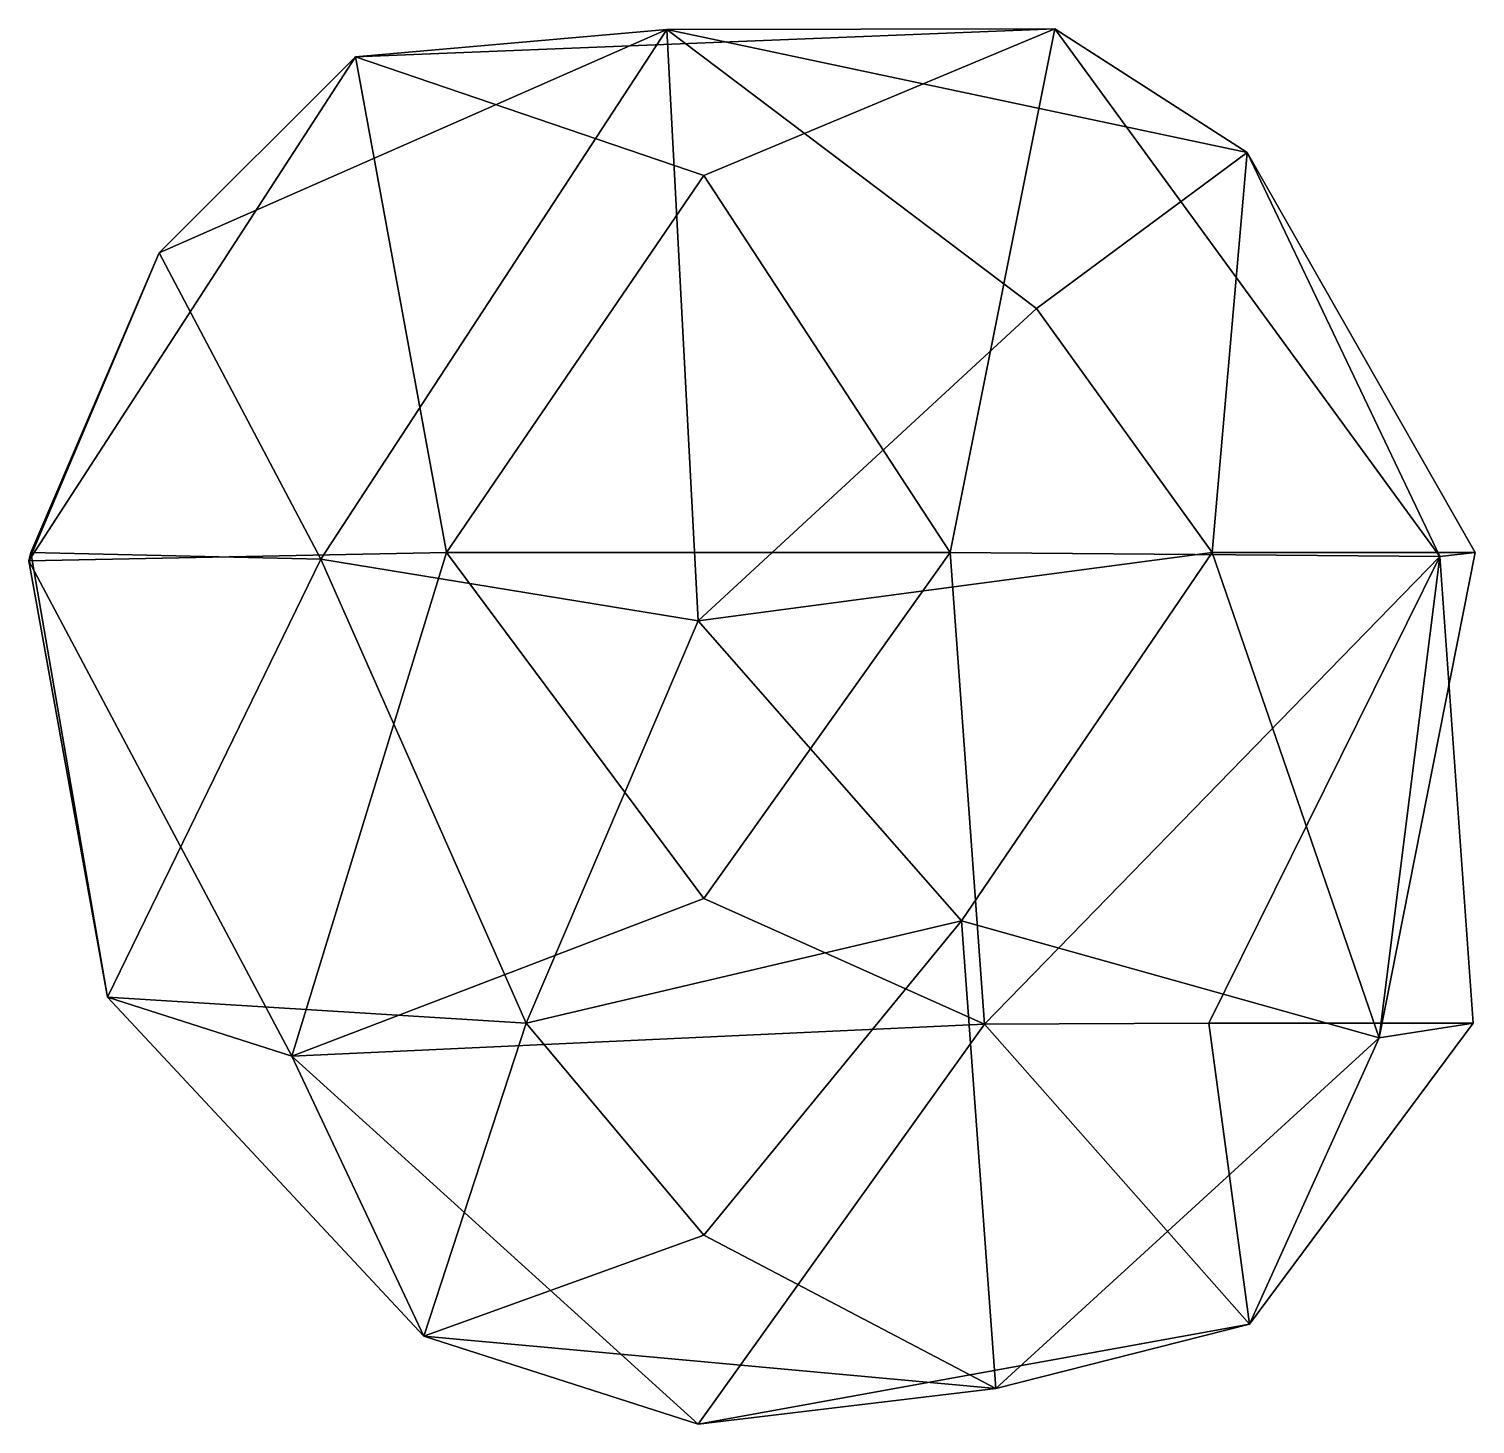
# Model space of a CAD drawing. Extents: x 290095 to 295679, y 4553756 to 4561441.
# Drawn here: x 292628.9 to 292683.7, y 4558731.4 to 4558784.2 of the extents above; entities that cross this region are included whole.
import ezdxf

# ---------------------------------------------------------------- set-up
doc = ezdxf.new("R2010")
doc.units = 0
doc.layers.add('Au_ppm_Pref_-_0_5', color=7, linetype='CONTINUOUS')

msp = doc.modelspace()

# ---------------------------------------------------------------- linework, layer by layer
at = {"layer": 'Au_ppm_Pref_-_0_5'}
for points in [[(292641.275, 4558783.155, 1829.255), (292653.069, 4558784.19, 1835.823), (292633.838, 4558775.724, 1835.251)], [(292633.838, 4558775.724, 1835.251), (292653.069, 4558784.19, 1835.823), (292639.967, 4558764.13, 1838.042)], [(292639.967, 4558764.13, 1838.042), (292653.069, 4558784.19, 1835.823), (292654.251, 4558761.787, 1838.565)], [(292641.275, 4558783.155, 1829.255), (292667.755, 4558784.208, 1828.866), (292653.069, 4558784.19, 1835.823)], [(292641.275, 4558783.155, 1829.255), (292654.461, 4558778.661, 1824.551), (292667.755, 4558784.208, 1828.866)], [(292653.069, 4558784.19, 1835.823), (292667.755, 4558784.208, 1828.866), (292675.039, 4558779.532, 1834.012)], [(292675.039, 4558779.532, 1834.012), (292667.061, 4558773.626, 1838.335), (292653.069, 4558784.19, 1835.823)], [(292667.061, 4558773.626, 1838.335), (292654.251, 4558761.787, 1838.565), (292653.069, 4558784.19, 1835.823)], [(292663.789, 4558764.377, 1824.915), (292667.755, 4558784.208, 1828.866), (292654.461, 4558778.661, 1824.551)], [(292682.338, 4558764.225, 1828.883), (292667.755, 4558784.208, 1828.866), (292663.789, 4558764.377, 1824.915)], [(292667.755, 4558784.208, 1828.866), (292682.338, 4558764.225, 1828.883), (292675.039, 4558779.532, 1834.012)], [(292641.275, 4558783.155, 1829.255), (292633.838, 4558775.724, 1835.251), (292628.909, 4558764.061, 1829.487)], [(292641.275, 4558783.155, 1829.255), (292628.909, 4558764.061, 1829.487), (292644.719, 4558764.377, 1824.72)], [(292654.461, 4558778.661, 1824.551), (292641.275, 4558783.155, 1829.255), (292644.719, 4558764.377, 1824.72)], [(292675.039, 4558779.532, 1834.012), (292673.709, 4558764.377, 1838.385), (292667.061, 4558773.626, 1838.335)], [(292683.667, 4558764.377, 1835.251), (292673.709, 4558764.377, 1838.385), (292675.039, 4558779.532, 1834.012)], [(292675.039, 4558779.532, 1834.012), (292682.338, 4558764.225, 1828.883), (292683.667, 4558764.377, 1835.251)], [(292663.789, 4558764.377, 1824.915), (292654.461, 4558778.661, 1824.551), (292644.719, 4558764.377, 1824.72)], [(292628.985, 4558764.377, 1835.251), (292628.909, 4558764.061, 1829.487), (292633.838, 4558775.724, 1835.251)], [(292628.985, 4558764.377, 1835.251), (292633.838, 4558775.724, 1835.251), (292639.967, 4558764.13, 1838.042)], [(292673.709, 4558764.377, 1838.385), (292654.251, 4558761.787, 1838.565), (292667.061, 4558773.626, 1838.335)], [(292638.87, 4558745.299, 1827.769), (292644.719, 4558764.377, 1824.72), (292628.909, 4558764.061, 1829.487)], [(292631.885, 4558747.536, 1834.921), (292628.909, 4558764.061, 1829.487), (292628.985, 4558764.377, 1835.251)], [(292631.885, 4558747.536, 1834.921), (292628.985, 4558764.377, 1835.251), (292639.967, 4558764.13, 1838.042)], [(292644.719, 4558764.377, 1824.72), (292638.87, 4558745.299, 1827.769), (292654.461, 4558751.272, 1824.944)], [(292663.789, 4558764.377, 1824.915), (292644.719, 4558764.377, 1824.72), (292654.461, 4558751.272, 1824.944)], [(292664.225, 4558750.425, 1838.565), (292654.251, 4558761.787, 1838.565), (292673.709, 4558764.377, 1838.385)], [(292663.789, 4558764.377, 1824.915), (292654.461, 4558751.272, 1824.944), (292665.087, 4558746.519, 1826.483)], [(292665.087, 4558746.519, 1826.483), (292682.338, 4558764.225, 1828.883), (292663.789, 4558764.377, 1824.915)], [(292673.709, 4558764.377, 1838.385), (292680.03, 4558745.994, 1835.319), (292664.225, 4558750.425, 1838.565)], [(292665.087, 4558746.519, 1826.483), (292673.592, 4558746.559, 1826.233), (292682.338, 4558764.225, 1828.883)], [(292673.592, 4558746.559, 1826.233), (292683.591, 4558746.559, 1829.312), (292682.338, 4558764.225, 1828.883)], [(292683.667, 4558764.377, 1835.251), (292680.03, 4558745.994, 1835.319), (292673.709, 4558764.377, 1838.385)], [(292682.338, 4558764.225, 1828.883), (292680.03, 4558745.994, 1835.319), (292683.667, 4558764.377, 1835.251)], [(292683.591, 4558746.559, 1829.312), (292680.03, 4558745.994, 1835.319), (292682.338, 4558764.225, 1828.883)], [(292631.885, 4558747.536, 1834.921), (292638.87, 4558745.299, 1827.769), (292628.909, 4558764.061, 1829.487)], [(292639.967, 4558764.13, 1838.042), (292647.732, 4558746.559, 1838.424), (292631.885, 4558747.536, 1834.921)], [(292654.251, 4558761.787, 1838.565), (292647.732, 4558746.559, 1838.424), (292639.967, 4558764.13, 1838.042)], [(292664.225, 4558750.425, 1838.565), (292647.732, 4558746.559, 1838.424), (292654.251, 4558761.787, 1838.565)], [(292638.87, 4558745.299, 1827.769), (292665.087, 4558746.519, 1826.483), (292654.461, 4558751.272, 1824.944)], [(292654.461, 4558738.522, 1837.93), (292647.732, 4558746.559, 1838.424), (292664.225, 4558750.425, 1838.565)], [(292665.52, 4558732.714, 1834.653), (292654.461, 4558738.522, 1837.93), (292664.225, 4558750.425, 1838.565)], [(292665.52, 4558732.714, 1834.653), (292664.225, 4558750.425, 1838.565), (292680.03, 4558745.994, 1835.319)], [(292638.87, 4558745.299, 1827.769), (292631.885, 4558747.536, 1834.921), (292643.864, 4558734.707, 1834.206)], [(292643.864, 4558734.707, 1834.206), (292631.885, 4558747.536, 1834.921), (292647.732, 4558746.559, 1838.424)], [(292665.087, 4558746.519, 1826.483), (292638.87, 4558745.299, 1827.769), (292654.252, 4558731.372, 1829.61)], [(292643.864, 4558734.707, 1834.206), (292647.732, 4558746.559, 1838.424), (292654.461, 4558738.522, 1837.93)], [(292654.252, 4558731.372, 1829.61), (292675.126, 4558735.152, 1829.312), (292665.087, 4558746.519, 1826.483)], [(292675.126, 4558735.152, 1829.312), (292673.592, 4558746.559, 1826.233), (292665.087, 4558746.519, 1826.483)], [(292675.126, 4558735.152, 1829.312), (292683.591, 4558746.559, 1829.312), (292673.592, 4558746.559, 1826.233)], [(292683.591, 4558746.559, 1829.312), (292675.126, 4558735.152, 1829.312), (292680.03, 4558745.994, 1835.319)], [(292675.126, 4558735.152, 1829.312), (292665.52, 4558732.714, 1834.653), (292680.03, 4558745.994, 1835.319)], [(292654.252, 4558731.372, 1829.61), (292638.87, 4558745.299, 1827.769), (292643.864, 4558734.707, 1834.206)], [(292665.52, 4558732.714, 1834.653), (292643.864, 4558734.707, 1834.206), (292654.461, 4558738.522, 1837.93)], [(292654.252, 4558731.372, 1829.61), (292643.864, 4558734.707, 1834.206), (292665.52, 4558732.714, 1834.653)], [(292675.126, 4558735.152, 1829.312), (292654.252, 4558731.372, 1829.61), (292665.52, 4558732.714, 1834.653)]]:
    msp.add_3dface(points, dxfattribs=at)

doc.saveas('drawing.dxf')
